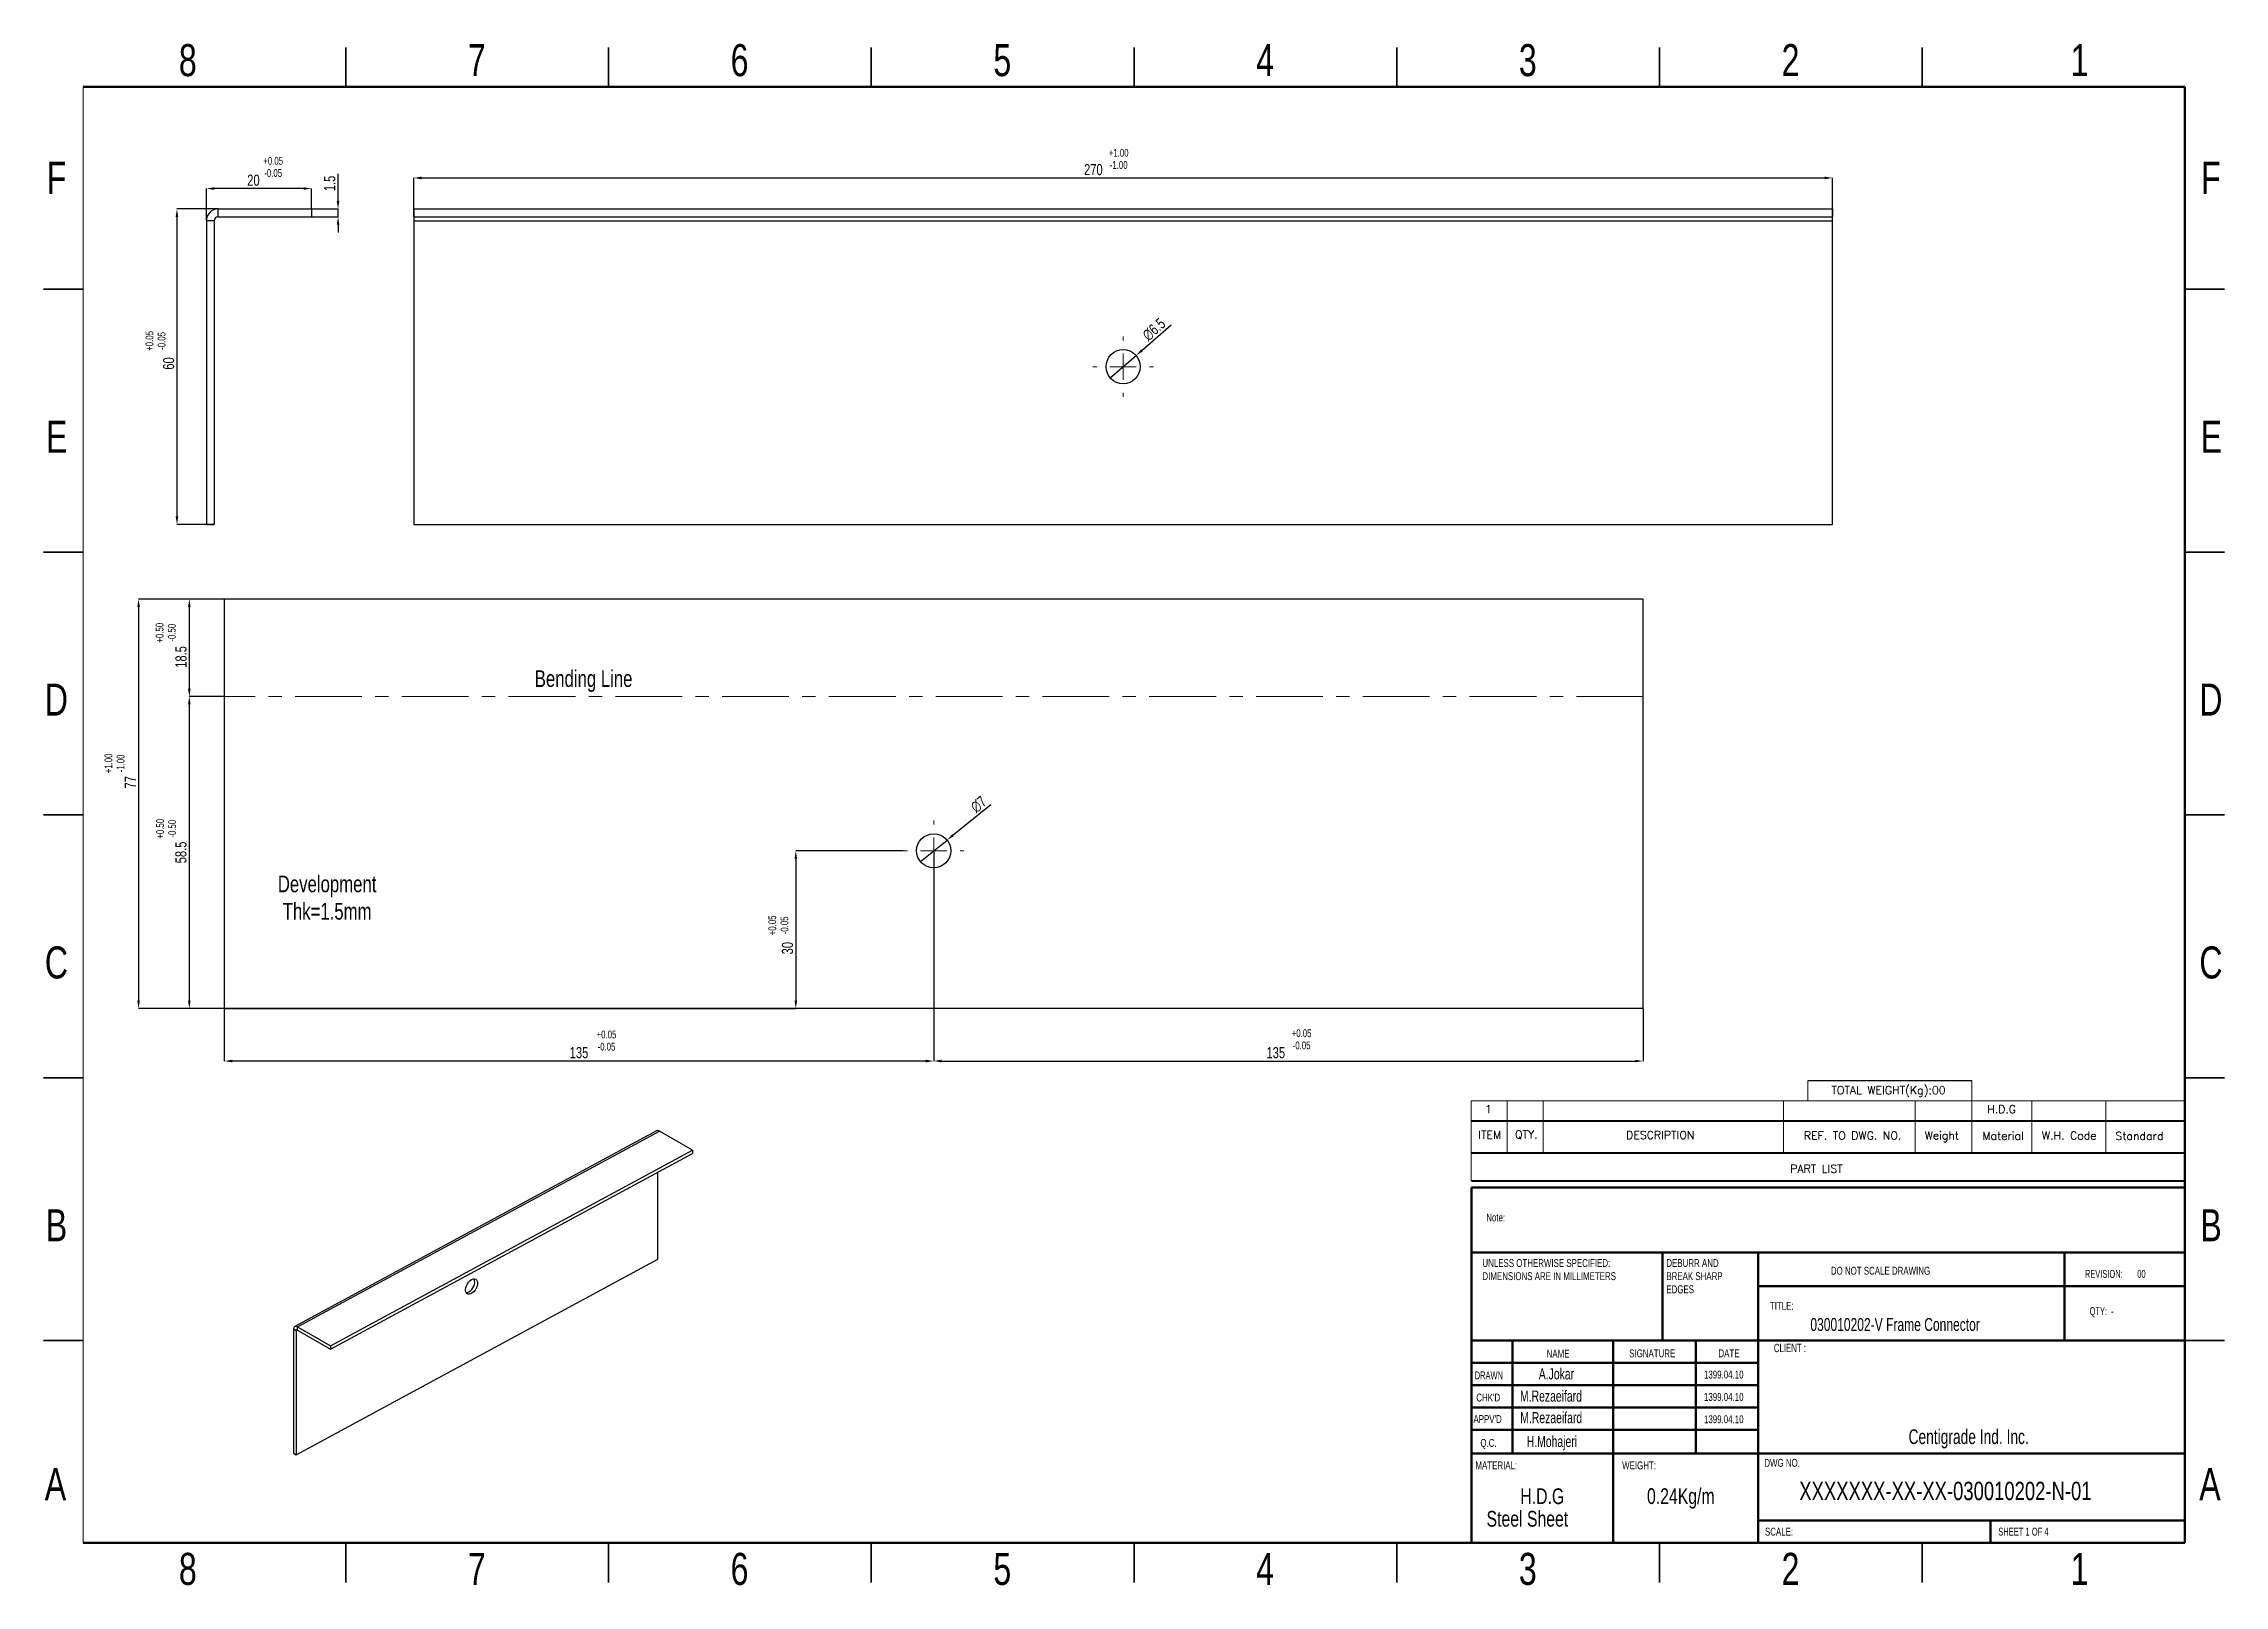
# Model space of a CAD drawing. Header units: millimetres. Extents: x 1402 to 1817, y 396 to 690.
import ezdxf
from ezdxf.enums import TextEntityAlignment as Align

# ---------------------------------------------------------------- set-up
doc = ezdxf.new("R2010")
doc.units = ezdxf.units.MM
doc.linetypes.add('CENTERX2', pattern=[20.32, 12.7, -2.54, 2.54, -2.54])
doc.layers.add('title', color=7, linetype='Continuous', lineweight=15)
doc.styles.add('SLDTEXTSTYLE0', font='TXT', dxfattribs={"width": 0.75})
doc.styles.add('SLDTEXTSTYLE1', font='TXT', dxfattribs={"width": 0.686449})
doc.styles.add('SLDTEXTSTYLE2', font='TXT', dxfattribs={"width": 0.652778})
doc.styles.add('SLDTEXTSTYLE3', font='TXT', dxfattribs={"width": 0.692308})
doc.styles.add('SLDTEXTSTYLE4', font='TXT', dxfattribs={"width": 0.7})
doc.styles.add('SLDTEXTSTYLE5', font='TXT', dxfattribs={"width": 0.678571})
doc.styles.add('TITLE', font='romans.shx', dxfattribs={"height": 2.5})
doc.dimstyles.new('SLDDIMSTYLE11', dxfattribs={"dimtxt": 2.116667, "dimasz": 1.5, "dimexe": 0, "dimexo": 0.0625, "dimgap": 0.529167, "dimtad": 1, "dimdec": 0, "dimrnd": 1e-09, "dimzin": 12, "dimdsep": 46, "dimtxsty": 'SLDTEXTSTYLE0', "dimsah": 1, "dimcen": 0.09, "dimadec": 0, "dimazin": 3, "dimtfac": 1, "dimtdec": 0, "dimtofl": 0, "dimtmove": 0, "dimatfit": 3, "dimfxl": 1, "dimfrac": 2, "dimtolj": 1, "dimtzin": 12, "dimarcsym": 0})
doc.dimstyles.new('SLDDIMSTYLE12', dxfattribs={"dimtxt": 2.116667, "dimasz": 1.5, "dimexe": 0, "dimexo": 0.0625, "dimgap": 0.529167, "dimtad": 1, "dimdec": 1, "dimrnd": 1e-09, "dimzin": 12, "dimdsep": 46, "dimtxsty": 'SLDTEXTSTYLE0', "dimblk1": 'NONE', "dimsah": 1, "dimcen": 0, "dimadec": 0, "dimazin": 3, "dimtfac": 1, "dimtdec": 1, "dimtmove": 0, "dimatfit": 3, "dimldrblk": 'NONE', "dimfxl": 1, "dimfrac": 2, "dimtolj": 1, "dimtzin": 12, "dimarcsym": 0})
doc.dimstyles.new('SLDDIMSTYLE13', dxfattribs={"dimtxt": 2.116667, "dimasz": 1.5, "dimexe": 0, "dimexo": 0.0625, "dimgap": 0.529167, "dimtad": 1, "dimdec": 6, "dimrnd": 1e-09, "dimzin": 12, "dimdsep": 46, "dimtxsty": 'SLDTEXTSTYLE0', "dimsah": 1, "dimcen": 0.09, "dimadec": 0, "dimazin": 3, "dimtfac": 1, "dimtdec": 1, "dimtmove": 0, "dimatfit": 0, "dimfxl": 1, "dimfrac": 2, "dimtolj": 1, "dimtzin": 12, "dimarcsym": 0})
doc.dimstyles.new('SLDDIMSTYLE14', dxfattribs={"dimtxt": 2.116667, "dimasz": 1.5, "dimexe": 0, "dimexo": 0.0625, "dimgap": 0.529167, "dimtad": 1, "dimdec": 6, "dimrnd": 1e-09, "dimzin": 12, "dimdsep": 46, "dimtxsty": 'SLDTEXTSTYLE0', "dimsah": 1, "dimcen": 0.09, "dimadec": 0, "dimazin": 3, "dimtfac": 1, "dimtofl": 0, "dimtmove": 0, "dimatfit": 3, "dimfxl": 1, "dimfrac": 2, "dimtolj": 1, "dimtzin": 12, "dimarcsym": 0})
doc.dimstyles.new('SLDDIMSTYLE15', dxfattribs={"dimtxt": 2.116667, "dimasz": 1.5, "dimexe": 0, "dimexo": 0.0625, "dimgap": 0.529167, "dimtad": 1, "dimdec": 0, "dimrnd": 1e-09, "dimzin": 12, "dimdsep": 46, "dimtxsty": 'SLDTEXTSTYLE0', "dimblk1": 'NONE', "dimsah": 1, "dimcen": 0, "dimadec": 0, "dimazin": 3, "dimtfac": 1, "dimtdec": 0, "dimtmove": 0, "dimatfit": 3, "dimldrblk": 'NONE', "dimfxl": 1, "dimfrac": 2, "dimtolj": 1, "dimtzin": 12, "dimarcsym": 0})

# ---------------------------------------------------------------- blocks, each defined once
blk = doc.blocks.new('*D18')
at = {"color": 0, "linetype": 'Continuous', "lineweight": -2, "transparency": 16777216}
for p, q in [((1472.54, 656.76), (1472.54, 664.1)), ((1474.04, 664.1), (1741.04, 664.1)), ((1742.54, 656.76), (1742.54, 664.1))]:
    blk.add_line(p, q, dxfattribs=at)
at = {"color": 0, "linetype": 'Continuous', "transparency": 16777216}
for points in [[(1474.04, 664.35), (1474.04, 663.85), (1472.54, 664.1)], [(1741.04, 664.35), (1741.04, 663.85), (1742.54, 664.1)]]:
    blk.add_solid(points, dxfattribs=at)
at = {"layer": 'Defpoints', "color": 0, "linetype": 'Continuous', "transparency": 16777216}
for p in [(1742.54, 664.1), (1472.54, 656.7), (1742.54, 656.7)]:
    blk.add_point(p, dxfattribs=at)
at = {"color": 0, "linetype": 'Continuous', "lineweight": 18, "transparency": 16777216, "insert": (1601.87, 666.75), "char_height": 2.117, "attachment_point": 2, "style": 'SLDTEXTSTYLE0'}
blk.add_mtext('\\A1;270', dxfattribs=at)
blk = doc.blocks.new('*D21')
at = {"color": 0, "linetype": 'Continuous', "lineweight": -2, "transparency": 16777216}
for p, q in [((1616.68, 636.08), (1611.14, 631.3)), ((1605.08, 626.07), (1610, 630.32))]:
    blk.add_line(p, q, dxfattribs=at)
at = {"color": 0, "linetype": 'Continuous', "transparency": 16777216}
blk.add_solid([(1610.97, 631.49), (1611.3, 631.11), (1610, 630.32)], dxfattribs=at)
at = {"layer": 'Defpoints', "color": 0, "linetype": 'Continuous', "transparency": 16777216}
for p in [(1610, 630.32), (1605.08, 626.07)]:
    blk.add_point(p, dxfattribs=at)
at = {"color": 0, "linetype": 'Continuous', "lineweight": 18, "transparency": 16777216, "insert": (1610.94, 634.63), "char_height": 2.117, "attachment_point": 1, "rotation": 40.7634, "style": 'SLDTEXTSTYLE0'}
blk.add_mtext('\\A1;∅6.5', dxfattribs=at)
blk = doc.blocks.new('_NONE')
blk = doc.blocks.new('SW_CENTERMARKSYMBOL_16')
at = {"color": 0, "linetype": 'Continuous', "lineweight": 0}
for p, q in [((0, 5), (0, 5.75)), ((-5, 0), (-5.75, 0)), ((0, 0), (-2.5, 0)), ((0, 0), (0, 2.5)), ((0, 0), (0, -2.5)), ((0, 0), (2.5, 0)), ((5, 0), (5.75, 0)), ((0, -5), (0, -5.75))]:
    blk.add_line(p, q, dxfattribs=at)
blk = doc.blocks.new('*D22')
at = {"color": 0, "linetype": 'Continuous', "lineweight": -2, "transparency": 16777216}
for p, q in [((1435.26, 658.2), (1427.48, 658.2)), ((1427.48, 656.7), (1427.48, 599.7)), ((1434.52, 598.2), (1427.48, 598.2))]:
    blk.add_line(p, q, dxfattribs=at)
at = {"color": 0, "linetype": 'Continuous', "transparency": 16777216}
for points in [[(1427.23, 656.7), (1427.73, 656.7), (1427.48, 658.2)], [(1427.23, 599.7), (1427.73, 599.7), (1427.48, 598.2)]]:
    blk.add_solid(points, dxfattribs=at)
at = {"layer": 'Defpoints', "color": 0, "linetype": 'Continuous', "transparency": 16777216}
for p in [(1435.32, 658.2), (1427.48, 598.2), (1434.58, 598.2)]:
    blk.add_point(p, dxfattribs=at)
at = {"color": 0, "linetype": 'Continuous', "lineweight": 18, "transparency": 16777216, "insert": (1424.83, 628.8), "char_height": 2.117, "attachment_point": 2, "rotation": 90, "style": 'SLDTEXTSTYLE0'}
blk.add_mtext('\\A1;60', dxfattribs=at)
blk = doc.blocks.new('*D23')
at = {"color": 0, "linetype": 'Continuous', "lineweight": -2, "transparency": 16777216}
for p, q in [((1433.08, 656.02), (1433.08, 662.08)), ((1451.58, 662.08), (1434.58, 662.08)), ((1453.08, 658.26), (1453.08, 662.08))]:
    blk.add_line(p, q, dxfattribs=at)
at = {"color": 0, "linetype": 'Continuous', "transparency": 16777216}
for points in [[(1434.58, 662.33), (1434.58, 661.83), (1433.08, 662.08)], [(1451.58, 662.33), (1451.58, 661.83), (1453.08, 662.08)]]:
    blk.add_solid(points, dxfattribs=at)
at = {"layer": 'Defpoints', "color": 0, "linetype": 'Continuous', "transparency": 16777216}
for p in [(1433.08, 662.08), (1433.08, 655.96), (1453.08, 658.2)]:
    blk.add_point(p, dxfattribs=at)
at = {"color": 0, "linetype": 'Continuous', "lineweight": 18, "transparency": 16777216, "insert": (1442.04, 664.73), "char_height": 2.117, "attachment_point": 2, "style": 'SLDTEXTSTYLE0'}
blk.add_mtext('\\A1;20', dxfattribs=at)
blk = doc.blocks.new('*D24')
at = {"color": 0, "linetype": 'Continuous', "lineweight": -2, "transparency": 16777216}
for p, q in [((1458.14, 659.7), (1458.14, 664.9)), ((1453.14, 658.2), (1458.14, 658.2)), ((1453.14, 656.7), (1458.14, 656.7)), ((1458.14, 656.7), (1458.14, 658.2)), ((1458.14, 655.2), (1458.14, 653.7))]:
    blk.add_line(p, q, dxfattribs=at)
at = {"color": 0, "linetype": 'Continuous', "transparency": 16777216}
for points in [[(1457.89, 659.7), (1458.39, 659.7), (1458.14, 658.2)], [(1457.89, 655.2), (1458.39, 655.2), (1458.14, 656.7)]]:
    blk.add_solid(points, dxfattribs=at)
at = {"layer": 'Defpoints', "color": 0, "linetype": 'Continuous', "transparency": 16777216}
for p in [(1453.08, 658.2), (1453.08, 656.7), (1458.14, 656.7)]:
    blk.add_point(p, dxfattribs=at)
at = {"color": 0, "linetype": 'Continuous', "lineweight": 18, "transparency": 16777216, "insert": (1455.49, 663.05), "char_height": 2.117, "attachment_point": 2, "rotation": 90, "style": 'SLDTEXTSTYLE0'}
blk.add_mtext('\\A1;1.5', dxfattribs=at)
blk = doc.blocks.new('*D25')
at = {"color": 0, "linetype": 'Continuous', "lineweight": -2, "transparency": 16777216}
for p, q in [((1436.43, 583.97), (1429.83, 583.97)), ((1429.83, 582.47), (1429.83, 566.97)), ((1436.43, 565.47), (1429.83, 565.47))]:
    blk.add_line(p, q, dxfattribs=at)
at = {"color": 0, "linetype": 'Continuous', "transparency": 16777216}
for points in [[(1429.58, 582.47), (1430.08, 582.47), (1429.83, 583.97)], [(1429.58, 566.97), (1430.08, 566.97), (1429.83, 565.47)]]:
    blk.add_solid(points, dxfattribs=at)
at = {"layer": 'Defpoints', "color": 0, "linetype": 'Continuous', "transparency": 16777216}
for p in [(1436.49, 583.97), (1429.83, 565.47), (1436.49, 565.47)]:
    blk.add_point(p, dxfattribs=at)
at = {"color": 0, "linetype": 'Continuous', "lineweight": 18, "transparency": 16777216, "insert": (1427.19, 572.98), "char_height": 2.117, "attachment_point": 2, "rotation": 90, "style": 'SLDTEXTSTYLE0'}
blk.add_mtext('\\A1;18.5', dxfattribs=at)
blk = doc.blocks.new('*D26')
at = {"color": 0, "linetype": 'Continuous', "lineweight": -2, "transparency": 16777216}
for p, q in [((1436.43, 583.97), (1420.18, 583.97)), ((1420.18, 582.47), (1420.18, 507.61)), ((1436.43, 506.11), (1420.18, 506.11))]:
    blk.add_line(p, q, dxfattribs=at)
at = {"color": 0, "linetype": 'Continuous', "transparency": 16777216}
for points in [[(1419.93, 582.47), (1420.43, 582.47), (1420.18, 583.97)], [(1419.93, 507.61), (1420.43, 507.61), (1420.18, 506.11)]]:
    blk.add_solid(points, dxfattribs=at)
at = {"layer": 'Defpoints', "color": 0, "linetype": 'Continuous', "transparency": 16777216}
for p in [(1436.49, 583.97), (1420.18, 506.11), (1436.49, 506.11)]:
    blk.add_point(p, dxfattribs=at)
at = {"color": 0, "linetype": 'Continuous', "lineweight": 18, "transparency": 16777216, "insert": (1417.54, 549.14), "char_height": 2.117, "attachment_point": 2, "rotation": 90, "style": 'SLDTEXTSTYLE0'}
blk.add_mtext('\\A1;77', dxfattribs=at)
blk = doc.blocks.new('*D27')
at = {"color": 0, "linetype": 'Continuous', "lineweight": -2, "transparency": 16777216}
for p, q in [((1565.68, 536.11), (1545.25, 536.11)), ((1545.25, 534.61), (1545.25, 507.61)), ((1436.56, 506.11), (1545.25, 506.11))]:
    blk.add_line(p, q, dxfattribs=at)
at = {"color": 0, "linetype": 'Continuous', "transparency": 16777216}
for points in [[(1545, 534.61), (1545.5, 534.61), (1545.25, 536.11)], [(1545, 507.61), (1545.5, 507.61), (1545.25, 506.11)]]:
    blk.add_solid(points, dxfattribs=at)
at = {"layer": 'Defpoints', "color": 0, "linetype": 'Continuous', "transparency": 16777216}
for p in [(1565.74, 536.11), (1436.49, 506.11), (1545.25, 506.11)]:
    blk.add_point(p, dxfattribs=at)
at = {"color": 0, "linetype": 'Continuous', "lineweight": 18, "transparency": 16777216, "insert": (1542.6, 517.58), "char_height": 2.117, "attachment_point": 2, "rotation": 90, "style": 'SLDTEXTSTYLE0'}
blk.add_mtext('\\A1;30', dxfattribs=at)
blk = doc.blocks.new('*D28')
at = {"color": 0, "linetype": 'Continuous', "lineweight": -2, "transparency": 16777216}
for p, q in [((1582.37, 544.84), (1575.2, 539.08)), ((1568.96, 534.08), (1574.03, 538.14))]:
    blk.add_line(p, q, dxfattribs=at)
at = {"color": 0, "linetype": 'Continuous', "transparency": 16777216}
blk.add_solid([(1575.04, 539.28), (1575.36, 538.89), (1574.03, 538.14)], dxfattribs=at)
at = {"layer": 'Defpoints', "color": 0, "linetype": 'Continuous', "transparency": 16777216}
for p in [(1574.03, 538.14), (1568.96, 534.08)]:
    blk.add_point(p, dxfattribs=at)
at = {"color": 0, "linetype": 'Continuous', "lineweight": 18, "transparency": 16777216, "insert": (1578.24, 544.92), "char_height": 2.117, "attachment_point": 1, "rotation": 38.7577, "style": 'SLDTEXTSTYLE0'}
blk.add_mtext('\\A1;∅7', dxfattribs=at)
blk = doc.blocks.new('*D29')
at = {"color": 0, "linetype": 'Continuous', "lineweight": -2, "transparency": 16777216}
for p, q in [((1571.49, 530.3), (1571.49, 496.11)), ((1706.49, 506.05), (1706.49, 496.11)), ((1572.99, 496.11), (1704.99, 496.11))]:
    blk.add_line(p, q, dxfattribs=at)
at = {"color": 0, "linetype": 'Continuous', "transparency": 16777216}
for points in [[(1572.99, 496.36), (1572.99, 495.86), (1571.49, 496.11)], [(1704.99, 496.36), (1704.99, 495.86), (1706.49, 496.11)]]:
    blk.add_solid(points, dxfattribs=at)
at = {"layer": 'Defpoints', "color": 0, "linetype": 'Continuous', "transparency": 16777216}
for p in [(1571.49, 530.36), (1706.49, 506.11), (1706.49, 496.11)]:
    blk.add_point(p, dxfattribs=at)
at = {"color": 0, "linetype": 'Continuous', "lineweight": 18, "transparency": 16777216, "insert": (1636.59, 498.76), "char_height": 2.117, "attachment_point": 2, "style": 'SLDTEXTSTYLE0'}
blk.add_mtext('\\A1;135', dxfattribs=at)
blk = doc.blocks.new('SW_CENTERMARKSYMBOL_17')
at = {"color": 0, "linetype": 'Continuous', "lineweight": 0}
for p, q in [((0, 5), (0, 5.75)), ((-5, 0), (-5.75, 0)), ((0, 0), (-2.5, 0)), ((0, 0), (0, 2.5)), ((0, 0), (0, -2.5)), ((0, 0), (2.5, 0)), ((5, 0), (5.75, 0)), ((0, -5), (0, -5.75))]:
    blk.add_line(p, q, dxfattribs=at)
blk = doc.blocks.new('SW_NOTE_62')
at = {"color": 0, "linetype": 'Continuous', "lineweight": 0, "char_height": 1.5, "attachment_point": 1, "style": 'SLDTEXTSTYLE0'}
for s, insert in [('UNLESS OTHERWISE SPECIFIED:', (0, 1.93)), ('DIMENSIONS ARE IN MILLIMETERS', (0, -0.57))]:
    blk.add_mtext(s, dxfattribs=dict(at, insert=insert))
blk = doc.blocks.new('SW_NOTE_63')
at = {"color": 0, "linetype": 'Continuous', "lineweight": 0, "char_height": 1.5, "attachment_point": 1, "style": 'SLDTEXTSTYLE0'}
for s, insert in [('DEBURR AND', (0, 1.93)), ('BREAK SHARP', (0, -0.57)), ('EDGES', (0, -3.07))]:
    blk.add_mtext(s, dxfattribs=dict(at, insert=insert))
blk = doc.blocks.new('*D32')
at = {"color": 0, "linetype": 'Continuous', "lineweight": -2, "transparency": 16777216}
for p, q in [((1436.43, 565.47), (1429.83, 565.47)), ((1429.83, 563.97), (1429.83, 507.61)), ((1436.43, 506.11), (1429.83, 506.11))]:
    blk.add_line(p, q, dxfattribs=at)
at = {"color": 0, "linetype": 'Continuous', "transparency": 16777216}
for points in [[(1429.58, 563.97), (1430.08, 563.97), (1429.83, 565.47)], [(1429.58, 507.61), (1430.08, 507.61), (1429.83, 506.11)]]:
    blk.add_solid(points, dxfattribs=at)
at = {"layer": 'Defpoints', "color": 0, "linetype": 'Continuous', "transparency": 16777216}
for p in [(1436.49, 565.47), (1429.83, 506.11), (1436.49, 506.11)]:
    blk.add_point(p, dxfattribs=at)
at = {"color": 0, "linetype": 'Continuous', "lineweight": 18, "transparency": 16777216, "insert": (1428.24, 535.79), "char_height": 2.117, "attachment_point": 5, "rotation": 90, "style": 'SLDTEXTSTYLE0'}
blk.add_mtext('\\A1;58.5', dxfattribs=at)
blk = doc.blocks.new('*D33')
at = {"color": 0, "linetype": 'Continuous', "lineweight": -2, "transparency": 16777216}
for p, q in [((1571.49, 536.05), (1571.49, 496.11)), ((1436.49, 506.05), (1436.49, 496.11)), ((1569.99, 496.11), (1437.99, 496.11))]:
    blk.add_line(p, q, dxfattribs=at)
at = {"color": 0, "linetype": 'Continuous', "transparency": 16777216}
for points in [[(1437.99, 496.36), (1437.99, 495.86), (1436.49, 496.11)], [(1569.99, 496.36), (1569.99, 495.86), (1571.49, 496.11)]]:
    blk.add_solid(points, dxfattribs=at)
at = {"layer": 'Defpoints', "color": 0, "linetype": 'Continuous', "transparency": 16777216}
for p in [(1571.49, 536.11), (1436.49, 506.11), (1436.49, 496.11)]:
    blk.add_point(p, dxfattribs=at)
at = {"color": 0, "linetype": 'Continuous', "lineweight": 18, "transparency": 16777216, "insert": (1503.99, 497.7), "char_height": 2.117, "attachment_point": 5, "style": 'SLDTEXTSTYLE0'}
blk.add_mtext('\\A1;135', dxfattribs=at)

msp = doc.modelspace()

# ---------------------------------------------------------------- linework, layer by layer
at = {"color": 7, "linetype": 'Continuous', "lineweight": 35}
for p, q in [((1459.6067653, 681.4425797), (1459.6067653, 688.9425797)), ((1509.6067653, 681.4425797), (1509.6067653, 688.9425797)), ((1559.6067653, 681.4425797), (1559.6067653, 688.9425797)), ((1609.6067653, 688.9425797), (1609.6067653, 681.4425797)), ((1609.6067653, 681.4425797), (1609.6067653, 688.9425797)), ((1659.6067653, 681.4425797), (1659.6067653, 688.9425797)), ((1709.6067653, 681.4425797), (1709.6067653, 688.9425797)), ((1759.6067653, 681.4425797), (1759.6067653, 688.9425797)), ((1409.6067653, 642.9425797), (1402.1067653, 642.9425797)), ((1809.6067653, 642.9425797), (1817.1067653, 642.9425797)), ((1409.6067653, 592.9425797), (1402.1067653, 592.9425797)), ((1809.6067653, 592.9425797), (1817.1067653, 592.9425797)), ((1402.1067653, 542.9425797), (1409.6067653, 542.9425797)), ((1409.6067653, 542.9425797), (1402.1067653, 542.9425797)), ((1817.1067653, 542.9425797), (1809.6067653, 542.9425797)), ((1809.6067653, 542.9425797), (1817.1067653, 542.9425797)), ((1409.6067653, 492.9425797), (1402.1067653, 492.9425797)), ((1809.6067653, 492.9425797), (1817.1067653, 492.9425797)), ((1409.6067653, 442.9425797), (1402.1067653, 442.9425797)), ((1809.6067653, 442.9425797), (1817.1067653, 442.9425797)), ((1459.6067653, 404.4425797), (1459.6067653, 396.9425797)), ((1509.6067653, 404.4425797), (1509.6067653, 396.9425797)), ((1559.6067653, 404.4425797), (1559.6067653, 396.9425797)), ((1609.6067653, 396.9425797), (1609.6067653, 404.4425797)), ((1609.6067653, 404.4425797), (1609.6067653, 396.9425797)), ((1659.6067653, 404.4425797), (1659.6067653, 396.9425797)), ((1709.6067653, 404.4425797), (1709.6067653, 396.9425797)), ((1759.6067653, 404.4425797), (1759.6067653, 396.9425797))]:
    msp.add_line(p, q, dxfattribs=at)
at = {"color": 7, "linetype": 'Continuous', "lineweight": 18}
msp.add_line((1409.6067653, 404.4425797), (1409.6067653, 681.4425797), dxfattribs=at)
at = {"color": 7, "linetype": 'Continuous', "lineweight": 70}
for p, q in [((1409.6067653, 681.4425797), (1809.6067653, 681.4425797)), ((1809.6067653, 681.4425797), (1809.6067653, 404.4425797)), ((1809.6067653, 404.4425797), (1409.6067653, 404.4425797))]:
    msp.add_line(p, q, dxfattribs=at)
at = {"color": 7, "linetype": 'Continuous', "lineweight": 25}
for p, q in [((1434.5824528, 655.9591306), (1433.0824527, 655.9591306)), ((1433.0824527, 655.9591306), (1433.0824527, 598.1957311)), ((1434.5824528, 655.9591306), (1434.5824528, 598.1957311)), ((1435.3190528, 658.1957297), (1453.082453, 658.1957297)), ((1435.3190528, 656.6957304), (1435.3190528, 658.1957297)), ((1435.3190528, 656.6957304), (1453.082453, 656.6957304)), ((1453.082453, 658.1957297), (1453.082453, 656.6957304)), ((1472.5378018, 658.1957297), (1742.5378125, 658.1957297)), ((1472.5378018, 658.1957297), (1472.5378018, 656.6957304)), ((1472.5378018, 656.6957304), (1742.5378125, 656.6957304)), ((1472.5378018, 656.6957304), (1472.5378018, 655.9591306)), ((1472.5378018, 655.9591306), (1742.5378125, 655.9591306)), ((1472.5378018, 655.9591306), (1472.5378018, 598.1957311)), ((1742.5378125, 658.1957297), (1742.5378125, 656.6957304)), ((1742.5378125, 655.9591306), (1742.5378125, 656.6957304)), ((1742.5378125, 598.1957311), (1742.5378125, 655.9591306)), ((1433.0824527, 598.1957311), (1434.5824528, 598.1957311)), ((1472.5378018, 598.1957311), (1742.5378125, 598.1957311)), ((1706.4947441, 583.9720534), (1436.4947334, 583.9720534)), ((1436.4947334, 583.9720534), (1436.4947334, 506.1101092)), ((1706.4947441, 506.1101092), (1706.4947441, 583.9720534)), ((1706.4947441, 506.1101092), (1436.4947334, 506.1101092)), ((1518.7211081, 482.8419797), (1449.8839721, 445.6036162)), ((1450.4430767, 445.5482513), (1519.2802127, 482.7866148)), ((1525.5605231, 479.1610688), (1519.2802127, 482.7866148)), ((1456.7233871, 441.9227052), (1525.5605231, 479.1610688)), ((1456.7233871, 441.3102999), (1525.5605231, 478.5486635)), ((1525.5605231, 479.1610688), (1525.5605231, 478.5486635)), ((1519.0197853, 458.4407325), (1519.0197853, 474.7727758)), ((1450.1826493, 421.202369), (1519.0197853, 458.4407325)), ((1450.1826493, 444.7854556), (1449.6523192, 445.0916086)), ((1449.6523192, 445.0916086), (1449.6523192, 421.508522)), ((1450.1826493, 444.7854556), (1450.4431221, 444.9358233)), ((1450.1826493, 444.7854556), (1450.1826493, 421.202369)), ((1450.4430767, 445.5482513), (1456.7233871, 441.9227052)), ((1450.4430767, 444.9358459), (1450.4430767, 445.5482513)), ((1450.4430767, 444.9358459), (1456.7233871, 441.3102999)), ((1456.7233871, 441.9227052), (1456.7233871, 441.3102999)), ((1449.6523192, 421.508522), (1450.1826493, 421.202369))]:
    msp.add_line(p, q, dxfattribs=at)
at = {"color": 7, "linetype": 'CENTERX2', "lineweight": 18}
msp.add_line((1706.4947388, 565.4720543), (1436.4947388, 565.4720543), dxfattribs=at)
msp.add_line((1769.0245871, 492.3438457), (1737.8075737, 492.3438457))
at = {"color": 7, "linetype": 'Continuous', "lineweight": 50}
for p, q in [((1673.8067653, 472.0395851), (1809.6067653, 472.0395851)), ((1673.8067653, 472.0395851), (1673.8067653, 459.6925797)), ((1673.8067653, 459.6925797), (1809.6067653, 459.6925797)), ((1673.8067653, 459.6925797), (1673.8067653, 404.6925797)), ((1710.2067653, 459.6925797), (1710.2067653, 442.9425797)), ((1728.4067653, 459.6925797), (1728.4067653, 404.4425797)), ((1786.6967916, 442.9425797), (1786.6967916, 459.6925797)), ((1809.6067653, 453.3175797), (1728.4067653, 453.3175797)), ((1809.6067653, 442.9425797), (1673.8067653, 442.9425797)), ((1681.6067653, 442.9425797), (1681.6067653, 421.4425797)), ((1700.7977177, 442.9425797), (1700.7977177, 404.6925797)), ((1716.5128414, 442.9425797), (1716.5128414, 421.4425797)), ((1728.4067653, 404.6925797), (1728.4067653, 442.9425797)), ((1728.4067653, 438.6925797), (1673.8067653, 438.6925797)), ((1728.4067653, 434.4425797), (1673.8067653, 434.4425797)), ((1728.4067653, 430.1925797), (1673.8067653, 430.1925797)), ((1728.4067653, 425.9425797), (1673.8067653, 425.9425797)), ((1684.2067653, 421.4425797), (1673.8067653, 421.4425797)), ((1684.2067653, 421.4425797), (1809.6067653, 421.4425797)), ((1728.4067653, 408.6925797), (1809.6067653, 408.6925797)), ((1772.6067653, 404.4425797), (1772.6067653, 408.6925797))]:
    msp.add_line(p, q, dxfattribs=at)
at = {"color": 7, "linetype": 'Continuous', "lineweight": 25, "flags": 128}
for points in [[(1483.5412327, 454.5568829), (1483.8269894, 454.6801604), (1484.094791, 454.7123193), (1484.3278105, 454.6513388), (1484.5114064, 454.5010507), (1484.6340427, 454.270898), (1484.6880138, 453.9753421), (1484.6699284, 453.6329539), (1484.5809228, 453.2652469), (1484.4265898, 452.8953255), (1484.2166264, 452.5464331), (1483.9642256, 452.2404919), (1483.6852466, 451.9967255), (1483.3972187, 451.8304505), (1483.1182397, 451.7521146), (1482.8658389, 451.76664), (1482.6558756, 451.8731139), (1482.5015425, 452.0648462), (1482.4125369, 452.3297896), (1482.3944515, 452.6512968), (1482.4484226, 453.0091663), (1482.5710589, 453.3809119), (1482.7546548, 453.7431753), (1482.9876743, 454.0731944), (1483.2554759, 454.3502326), (1483.5412327, 454.5568829)], [(1482.5081097, 452.0527944), (1482.7251458, 452.0860008), (1483.0109026, 452.2092782)]]:
    msp.add_lwpolyline(points, dxfattribs=at)
at = {"color": 7, "linetype": 'Continuous', "lineweight": 25}
for centre in [(1607.5378071, 628.1957304), (1571.4947388, 536.1101085)]:
    msp.add_circle(centre, 3.25, dxfattribs=at)
for centre, radius, start, end in [((1435.3190528, 655.9591304), 2.2366, 90, 180), ((1435.3190528, 655.9591304), 0.7366, 90, 180), ((1518.9526405, 482.3293661), 0.5624766, 54.382246742, 114.307282318), ((1482.0189735, 454.0836871), 2.1206913, 297.887598794, 17.272817855), ((1450.1343894, 445.1698084), 0.4883716, 50.796646891, 189.214063543), ((1450.341414, 444.8112097), 0.16084, 50.796718378, 189.21400201)]:
    msp.add_arc(centre, radius, start, end, dxfattribs=at)
at = {"layer": 'title', "color": 7}
for p, q in [((1737.8075737, 488.53481), (1737.8075737, 492.3438457)), ((1769.0245871, 492.3438457), (1769.0245871, 488.53481)), ((1769.0245871, 488.53481), (1769.0245871, 481.6785459)), ((1769.0245871, 484.7257744), (1769.0245871, 478.6313174))]:
    msp.add_line(p, q, dxfattribs=at)
at = {"layer": 'title', "color": 0}
for p, q in [((1809.6067653, 488.53481), (1673.7803782, 488.53481)), ((1673.7803782, 473.2986675), (1673.7803782, 488.53481)), ((1680.6366424, 488.53481), (1680.6366424, 478.6313174)), ((1687.4929065, 488.53481), (1687.4929065, 478.6313174)), ((1733.2013341, 488.53481), (1733.2013341, 478.6313174)), ((1758.292306, 488.53481), (1758.292306, 478.6313174)), ((1780.433376, 488.53481), (1780.433376, 478.6313174)), ((1794.5401301, 488.53481), (1794.5401301, 478.6313174))]:
    msp.add_line(p, q, dxfattribs=at)
at = {"layer": 'title', "color": 0, "const_width": 0.3809036}
for points in [[(1809.6067653, 484.7257744), (1673.7803782, 484.7257744)], [(1809.6067653, 478.6313174), (1673.7803782, 478.6313174)], [(1809.6067653, 473.2986675), (1673.7803782, 473.2986675)]]:
    msp.add_lwpolyline(points, dxfattribs=at)

# ---------------------------------------------------------------- block references
at = {"color": 7, "linetype": 'Continuous', "lineweight": 0}
for name, p in [('SW_CENTERMARKSYMBOL_16', (1607.5378071, 628.1957304)), ('SW_CENTERMARKSYMBOL_17', (1571.4947388, 536.1101085)), ('SW_NOTE_62', (1675.9155953, 456.5120691)), ('SW_NOTE_63', (1710.915981, 456.5120693))]:
    msp.add_blockref(name, p, dxfattribs=at)

# ---------------------------------------------------------------- texts
for s, insert, char_height, attachment_point, style in [('8', (1429.545382, 689.5562701), 6.096, 2, 'SLDTEXTSTYLE0'), ('7', (1484.545382, 689.5562701), 6.096, 2, 'SLDTEXTSTYLE0'), ('6', (1534.545382, 689.5562701), 6.096, 2, 'SLDTEXTSTYLE0'), ('5', (1584.545382, 689.5562701), 6.096, 2, 'SLDTEXTSTYLE0'), ('4', (1634.545382, 689.5562701), 6.096, 2, 'SLDTEXTSTYLE0'), ('3', (1684.545382, 689.5562701), 6.096, 2, 'SLDTEXTSTYLE0'), ('2', (1734.545382, 689.5562701), 6.096, 2, 'SLDTEXTSTYLE0'), ('1', (1789.545382, 689.5562701), 6.096, 2, 'SLDTEXTSTYLE0'), ('F', (1404.5432653, 667.1682701), 6.096, 2, 'SLDTEXTSTYLE0'), ('F', (1814.5432653, 667.1682701), 6.096, 2, 'SLDTEXTSTYLE0'), ('E', (1404.6173485, 617.9182701), 6.096, 2, 'SLDTEXTSTYLE0'), ('E', (1814.6173485, 617.9182701), 6.096, 2, 'SLDTEXTSTYLE0'), ('D', (1404.5369153, 567.9182701), 6.096, 2, 'SLDTEXTSTYLE0'), ('D', (1814.5369153, 567.9182701), 6.096, 2, 'SLDTEXTSTYLE0'), ('C', (1404.5432653, 517.9182701), 6.096, 2, 'SLDTEXTSTYLE0'), ('C', (1814.5432653, 517.9182701), 6.096, 2, 'SLDTEXTSTYLE0'), ('B', (1404.5601985, 467.9182701), 6.096, 2, 'SLDTEXTSTYLE0'), ('Note:', (1676.6390454, 467.1088787), 1.5, 1, 'SLDTEXTSTYLE0'), ('B', (1814.5601985, 467.9182701), 6.096, 2, 'SLDTEXTSTYLE0'), ('DO NOT SCALE DRAWING', (1742.2214058, 456.9755732), 1.5, 1, 'SLDTEXTSTYLE0'), ('REVISION:       00', (1790.5616552, 456.377353), 1.5, 1, 'SLDTEXTSTYLE2'), ('TITLE:', (1730.6178336, 450.3082143), 1.5, 1, 'SLDTEXTSTYLE0'), ('QTY:  -', (1791.4825536, 449.2787012), 1.5, 1, 'SLDTEXTSTYLE5'), ('030010202-V Frame Connector', (1738.3155304, 447.225339), 2.45, 1, 'SLDTEXTSTYLE4'), ('NAME', (1688.1290045, 441.1940623), 1.5, 1, 'SLDTEXTSTYLE0'), ('SIGNATURE', (1703.8403529, 441.2543361), 1.5, 1, 'SLDTEXTSTYLE0'), ('DATE', (1720.8245911, 441.2543361), 1.5, 1, 'SLDTEXTSTYLE0'), ('CLIENT :', (1731.3662804, 442.3278486), 1.5875, 1, 'SLDTEXTSTYLE4'), ('DRAWN', (1674.4501282, 437.077361), 1.5, 1, 'SLDTEXTSTYLE1'), ('A.Jokar', (1686.6400034, 437.6617923), 2.11666667, 1, 'SLDTEXTSTYLE4'), ('1399.04.10', (1718.0753725, 437.2233947), 1.5, 1, 'SLDTEXTSTYLE0'), ("CHK'D", (1674.7459875, 432.8544327), 1.5, 1, 'SLDTEXTSTYLE0'), ('M.Rezaeifard', (1683.0639013, 433.438864), 2.116666667, 1, 'SLDTEXTSTYLE4'), ('1399.04.10', (1718.0753725, 432.9733947), 1.5, 1, 'SLDTEXTSTYLE0'), ("APPV'D", (1674.2084877, 428.7584463), 1.5, 1, 'SLDTEXTSTYLE0'), ('M.Rezaeifard', (1683.1083057, 429.3428776), 2.116666667, 1, 'SLDTEXTSTYLE4'), ('1399.04.10', (1718.0753725, 428.7233947), 1.5, 1, 'SLDTEXTSTYLE0'), ('Q.C.', (1675.5221594, 424.2182155), 1.5, 1, 'SLDTEXTSTYLE0'), ('H.Mohajeri', (1684.3410681, 424.8026468), 2.11666667, 1, 'SLDTEXTSTYLE4'), ('Centigrade Ind. Inc.', (1757.007646, 426.0533596), 2.8, 1, 'SLDTEXTSTYLE4'), ('MATERIAL:', (1674.5820029, 419.9472418), 1.5, 1, 'SLDTEXTSTYLE0'), ('WEIGHT:', (1702.5003719, 419.945826), 1.4986, 1, 'SLDTEXTSTYLE0'), ('DWG NO.', (1729.5597675, 420.428636), 1.5, 1, 'SLDTEXTSTYLE0'), ('A', (1404.3633486, 418.6682701), 6.096, 2, 'SLDTEXTSTYLE0'), ('0.24Kg/m', (1707.2330028, 414.8485828), 2.9972, 1, 'SLDTEXTSTYLE0'), ('XXXXXXX-XX-XX-030010202-N-01', (1736.2153904, 416.0826225), 3.5, 1, 'SLDTEXTSTYLE0'), ('A', (1814.3633486, 418.6682701), 6.096, 2, 'SLDTEXTSTYLE0'), ('H.D.G', (1683.1307482, 414.8291789), 2.9972, 1, 'SLDTEXTSTYLE0'), ('Steel Sheet', (1676.6962158, 410.5417314), 2.9972, 1, 'SLDTEXTSTYLE0'), ('SCALE:', (1729.6807314, 407.3426669), 1.5, 1, 'SLDTEXTSTYLE0'), ('SHEET 1 OF 4', (1774.0850597, 407.3426669), 1.5, 1, 'SLDTEXTSTYLE3'), ('8', (1429.545382, 402.5562701), 6.096, 2, 'SLDTEXTSTYLE0'), ('7', (1484.545382, 402.5562701), 6.096, 2, 'SLDTEXTSTYLE0'), ('6', (1534.545382, 402.5562701), 6.096, 2, 'SLDTEXTSTYLE0'), ('5', (1584.545382, 402.5562701), 6.096, 2, 'SLDTEXTSTYLE0'), ('4', (1634.545382, 402.5562701), 6.096, 2, 'SLDTEXTSTYLE0'), ('3', (1684.545382, 402.5562701), 6.096, 2, 'SLDTEXTSTYLE0'), ('2', (1734.545382, 402.5562701), 6.096, 2, 'SLDTEXTSTYLE0'), ('1', (1789.545382, 402.5562701), 6.096, 2, 'SLDTEXTSTYLE0')]:
    msp.add_mtext(s, dxfattribs=dict(at, insert=insert, char_height=char_height, attachment_point=attachment_point, style=style))
at = {"color": 7, "linetype": 'Continuous', "lineweight": 18, "attachment_point": 2, "style": 'SLDTEXTSTYLE0'}
for s, insert, char_height in [('\\A1;+1.00', (1606.6902569, 669.6195428), 1.48166667), ('\\A1;+0.05', (1445.7907925, 668.0963097), 1.48166667), ('\\A1;-0.05', (1445.7907925, 665.7828631), 1.48166667), ('\\A1;-1.00', (1606.6902569, 667.3060962), 1.48166667), ('\\A1;Bending Line', (1504.8692922, 570.4510716), 3.175), ('\\A1;Development ', (1456.0556843, 531.3961995), 3.175), ('\\A1;Thk=1.5mm', (1456.0556843, 526.1834691), 3.175), ('\\A1;+0.05', (1641.503994, 502.1421636), 1.48166667), ('\\A1;+0.05', (1509.2201615, 501.9032887), 1.48166667), ('\\A1;-0.05', (1509.2201615, 499.5898421), 1.48166667), ('\\A1;-0.05', (1641.503994, 499.828717), 1.48166667)]:
    msp.add_mtext(s, dxfattribs=dict(at, insert=insert, char_height=char_height))
at = {"color": 7, "linetype": 'Continuous', "lineweight": 18, "char_height": 1.48166667, "attachment_point": 2, "rotation": 90, "style": 'SLDTEXTSTYLE0'}
for s, insert in [('\\A1;+0.05', (1421.5018637, 633.0884185)), ('\\A1;-0.05', (1423.8153102, 633.0884185)), ('\\A1;+0.50', (1423.4446979, 577.5903421)), ('\\A1;-0.50', (1425.7581445, 577.5903421)), ('\\A1;+1.00', (1413.7016549, 552.7272431)), ('\\A1;-1.00', (1416.0151015, 552.7272431)), ('\\A1;+0.50', (1423.5143329, 540.2965835)), ('\\A1;-0.50', (1425.8277795, 540.2965835)), ('\\A1;+0.05', (1540.0339118, 521.9229683)), ('\\A1;-0.05', (1542.3473583, 521.9229683))]:
    msp.add_mtext(s, dxfattribs=dict(at, insert=insert))
at = {"layer": 'title', "color": 7, "style": 'TITLE'}
for s, height, p in [('TOTAL WEIGHT(Kg):00', 1.523614254, (1753.1846828, 490.4662134)), ('Weight', 1.52361425, (1763.3419195, 481.7574639))]:
    msp.add_text(s, height=height, dxfattribs=at).set_placement(p, align=Align.MIDDLE)
at = {"layer": 'title', "style": 'TITLE'}
msp.add_text('1', height=1.5236143, dxfattribs=at).set_placement((1676.3893846, 486.2265059))
at = {"layer": 'title', "color": 0, "style": 'TITLE'}
for s, height, p in [('H.D.G', 1.52361425, (1774.7090609, 486.9424652)), ('ITEM', 1.52361425, (1677.3056365, 482.0646272)), ('QTY.', 1.52361425, (1684.263372, 482.0646272)), ('DESCRIPTION', 1.523614254, (1709.7598904, 482.0400624)), ('REF. TO DWG. NO.', 1.523614254, (1746.353532, 481.9430415)), ('Material', 1.52361425, (1774.9985475, 481.9430415)), ('W.H. Code', 1.52361425, (1787.5693677, 481.9430415)), ('Standard', 1.52361425, (1800.953663, 481.8618861)), ('PART LIST', 1.52361425, (1739.4732306, 475.6244689))]:
    msp.add_text(s, height=height, dxfattribs=at).set_placement(p, align=Align.MIDDLE)

# ---------------------------------------------------------------- dimensions: what is measured, and where the dimension line sits
at = {"color": 7, "linetype": 'Continuous', "lineweight": 18}
for base, p1, p2, picture, middle in [((1433.0824528, 662.0826162), (1453.0824528, 658.1957304), (1433.0824528, 655.9591304), '*D23', (1442.0406333, 662.0826162)), ((1742.5378071, 664.104789), (1472.5378071, 656.6957304), (1742.5378071, 656.6957304), '*D18', (1601.874423, 664.104789)), ((1706.4947388, 496.1101085), (1571.4947388, 530.3601085), (1706.4947388, 506.1101085), '*D29', (1636.5922875, 496.1101085))]:
    dim = msp.add_linear_dim(base=base, p1=p1, p2=p2, dimstyle='SLDDIMSTYLE11', dxfattribs=at)
    dim.commit()
    dim.dimension.update_dxf_attribs({"geometry": picture, "text_midpoint": middle, "dimtype": 160})
for base, p1, p2, dimstyle, picture, middle in [((1458.1358755, 656.6957304), (1453.0824528, 658.1957304), (1453.0824528, 656.6957304), 'SLDDIMSTYLE13', '*D24', (1458.1358755, 663.0478137)), ((1427.4758717, 598.1957304), (1435.3190528, 658.1957304), (1434.5824528, 598.1957304), 'SLDDIMSTYLE11', '*D22', (1427.4758717, 628.8004429)), ((1429.8320755, 565.4720543), (1436.4947388, 583.9720543), (1436.4947388, 565.4720543), 'SLDDIMSTYLE14', '*D25', (1429.8320755, 572.9849945)), ((1545.2468052, 506.1101085), (1565.7447388, 536.1101085), (1436.4947388, 506.1101085), 'SLDDIMSTYLE11', '*D27', (1545.2468052, 517.5807045))]:
    dim = msp.add_linear_dim(base=base, p1=p1, p2=p2, angle=90, dimstyle=dimstyle, dxfattribs=at)
    dim.commit()
    dim.dimension.update_dxf_attribs({"geometry": picture, "text_midpoint": middle, "dimtype": 160})
dim = msp.add_diameter_dim_2p(p1=(1605.0762164, 626.0736863), p2=(1609.9993978, 630.3177745), dimstyle='SLDDIMSTYLE12', dxfattribs=at)
dim.commit()
dim.dimension.update_dxf_attribs({"geometry": '*D21', "text_midpoint": (1613.4394844, 635.3792946)})
dim = msp.add_linear_dim(base=(1420.181152, 506.1101085), p1=(1436.4947388, 583.9720543), p2=(1436.4947388, 506.1101085), angle=90, text='77', dimstyle='SLDDIMSTYLE11', dxfattribs=at)
dim.commit()
dim.dimension.update_dxf_attribs({"geometry": '*D26', "text_midpoint": (1420.181152, 549.1368713), "dimtype": 160})
dim = msp.add_linear_dim(base=(1429.8320755, 506.1101085), p1=(1436.4947388, 565.4720543), p2=(1436.4947388, 506.1101085), angle=90, text='58.5', dimstyle='SLDDIMSTYLE14', dxfattribs=at)
dim.commit()
dim.dimension.update_dxf_attribs({"geometry": '*D32', "text_midpoint": (1428.2445755, 535.7910814)})
dim = msp.add_diameter_dim_2p(p1=(1568.9603869, 534.0755174), p2=(1574.0290906, 538.1446996), dimstyle='SLDDIMSTYLE15', dxfattribs=at)
dim.commit()
dim.dimension.update_dxf_attribs({"geometry": '*D28', "text_midpoint": (1580.9262487, 543.6817747), "dimtype": 163})
dim = msp.add_linear_dim(base=(1436.4947388, 496.1101085), p1=(1571.4947388, 536.1101085), p2=(1436.4947388, 506.1101085), dimstyle='SLDDIMSTYLE11', dxfattribs=at)
dim.commit()
dim.dimension.update_dxf_attribs({"geometry": '*D33', "text_midpoint": (1503.9947388, 497.6976085)})

doc.saveas('drawing.dxf')
